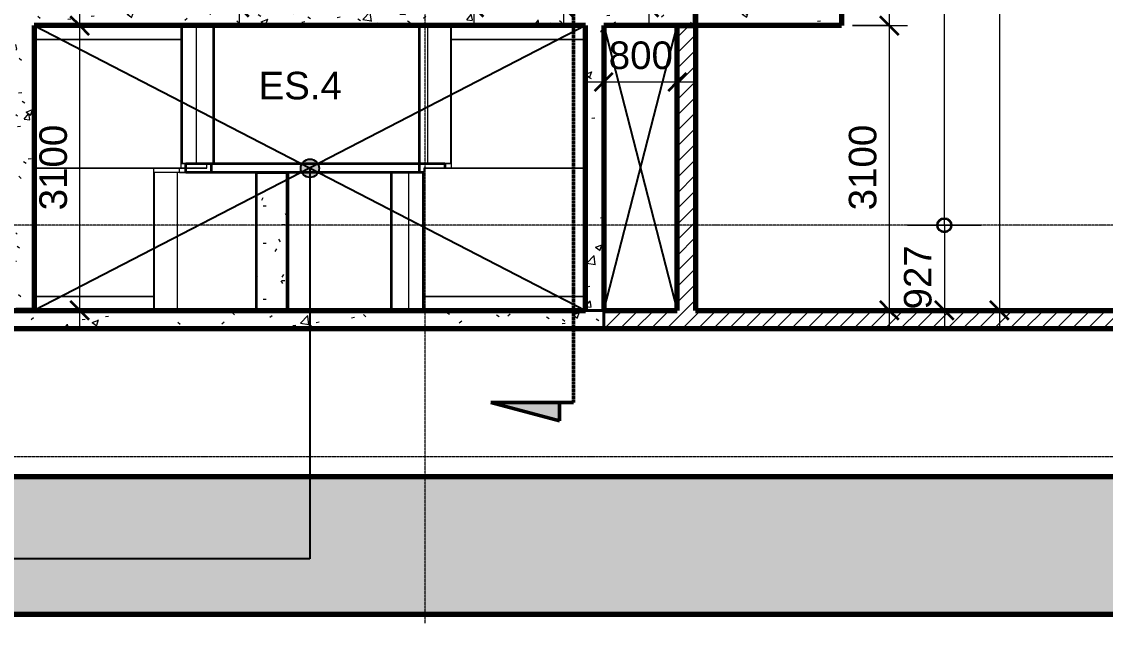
# Model space of a CAD drawing. Header units: millimetres. Extents: x -726048 to -647426, y -20687 to 18995.
# Drawn here: x -692075 to -680276, y -20130 to -13580 of the extents above; entities that cross this region are included whole.
import ezdxf

# ---------------------------------------------------------------- set-up
doc = ezdxf.new("R2010")
doc.units = ezdxf.units.MM
doc.linetypes.add('DPA_Grid _ Level 100', pattern=[10, 5.5, -1.6, 1.3, -1.6])
for name, color, linetype, lineweight in [('_ _ A-DETL-OPENING', 1, 'Continuous', 25), ('A-ANNO-DIMS', 1, 'Continuous', 9), ('A-ANNO-DIMS-100', 1, 'Continuous', 9), ('A-FLOR-E', 2, 'Continuous', 35), ('A-GENM', 1, 'Continuous', 9), ('A-ROOM-IDEN', 3, 'Continuous', 25), ('A-WALL', 5, 'Continuous', 35), ('A-WALL-PATT', 1, 'Continuous', 35), ('G-ANNO-SECL', 3, 'Continuous', 9), ('S-GRID', 251, 'Continuous', 9), ('S-STRS-IDEN', 3, 'Continuous', 25), ('S-STRS-MBND', 2, 'Continuous', 35), ('WALL-E', 2, 'Continuous', 35)]:
    doc.layers.add(name, color=color, linetype=linetype, lineweight=lineweight)
doc.styles.add('Arial_2', font='arial.ttf', dxfattribs={"height": 300})
doc.dimstyles.new('DPA-DIM-3_0_C-T', dxfattribs={"dimscale": 304.8, "dimtxt": 306.07782, "dimasz": 0.492126, "dimexe": 0.656168, "dimexo": 0.0625, "dimgap": 0.164042, "dimtad": 0, "dimjust": 2, "dimdec": 0, "dimzin": 0, "dimdsep": 46, "dimtxsty": 'Arial_2', "dimblk1": 'DOTBLANK', "dimblk2": 'OBLIQUE', "dimsah": 1, "dimcen": 0.09, "dimdle": 0.656168, "dimadec": 8, "dimazin": 0, "dimtfac": 1, "dimtdec": 4, "dimtix": 1, "dimtmove": 2, "dimatfit": 3, "dimfxl": 1.312336, "dimfxlon": 1, "dimtvp": 1, "dimtolj": 1, "dimtzin": 0, "dimarcsym": 2})
doc.dimstyles.new('DPA-DIM-3_0_T-T', dxfattribs={"dimscale": 304.8, "dimtxt": 306.07782, "dimasz": 0.656168, "dimexe": 0.656168, "dimexo": 0.0625, "dimgap": 0.164042, "dimtad": 1, "dimdec": 0, "dimzin": 0, "dimdsep": 46, "dimtxsty": 'Arial_2', "dimblk1": 'OBLIQUE', "dimblk2": 'OBLIQUE', "dimsah": 1, "dimcen": 0.09, "dimdle": 0.656168, "dimadec": 8, "dimazin": 0, "dimtfac": 1, "dimtdec": 4, "dimtix": 1, "dimtmove": 0, "dimatfit": 3, "dimfxl": 1.312336, "dimfxlon": 1, "dimtvp": 1, "dimtolj": 1, "dimtzin": 0, "dimarcsym": 2})
pattern_1 = [(45, (0, 0), (-84.852814, 84.852814), [])]
pattern_2 = [(50, (0, 0), (728.7365, -63.7558), [76.2, -838.2]), (355, (0, 0), (-140.9716, 764.2276), [60.96, -670.56]), (100.451, (60.7, -5.3), (587.77, 700.46675), [64.76, -712.36]), (46.184, (0, 203.2), (1084.3162, -168.171), [114.3, -1257.3]), (96.636, (90.4, 189.2), (949.6099, 989.7098), [97.14, -1068.54]), (351.184, (0, 203.2), (949.6206, 989.7012), [91.44, -1005.84]), (21, (101.6, 152.4), (606.45787, -409.06057), [76.2, -838.2]), (326, (101.6, 152.4), (247.20834, 736.7529), [60.96, -670.56]), (71.451, (152.14, 118.3), (853.66825, 327.6855), [64.76, -712.36]), (37.5, (0, 0), (12.35469, 338.22012), [33.528, -628.904, 33.528, -647.192, -673.1]), (37.5, (0, 0), (12.35469, 338.22012), [-1343.152, 33.528, -639.572]), (7.5, (0, 0), (267.27887, 400.72213), [33.528, -354.584, 33.528, -613.664, -256.54]), (7.5, (0, 0), (267.27887, 400.72213), [-1035.304, 33.528, -223.012]), (327.5, (-226.57, 0), (542.36333, -22.91534), [33.528, -220.472, 33.528, -758.952, -1051.56]), (327.5, (-226.57, 0), (542.36333, -22.91534), [-1046.48, 33.528, -1018.032]), (317.5, (-328.17, 0), (592.51696, 101.7071), [33.528, -296.672, 33.528, -492.76, -746.76]), (317.5, (-328.17, 0), (592.51696, 101.7071), [-856.488, 33.528, -713.232])]

# ---------------------------------------------------------------- blocks, each defined once
blk = doc.blocks.new('LANDING ADJ L_R - LANDING ADJ L_R-14664045-4253-01 ENLARGED CONCOURSE LEVEL - REFLECTED CEILING PLAN - SHEET 4')
at = {"layer": 'A-GENM'}
for p, q in [((-1150, 0), (150, 0)), ((150, 0), (-1150, 0)), ((-1150, -150), (-1150, 0)), ((-1150, 0), (-1150, -150)), ((150, 0), (-1150, 0)), ((-1150, 0), (-950, 0)), ((-1150, 0), (-1150, -1550)), ((-1150, 0), (-1150, -1550)), ((-950, 0), (150, 0)), ((150, -150), (150, 0)), ((150, 0), (150, -150)), ((150, -1550), (150, 0)), ((150, 0), (150, -1550)), ((-1150, -150), (150, -150)), ((150, -150), (-1150, -150)), ((-950, -1550), (-1150, -1550)), ((-1150, -1550), (150, -1550)), ((150, -1550), (-950, -1550))]:
    blk.add_line(p, q, dxfattribs=at)
blk = doc.blocks.new('LANDING ADJ L_R - LANDING ADJ L_R-14664135-4253-01 ENLARGED CONCOURSE LEVEL - REFLECTED CEILING PLAN - SHEET 4')
at = {"layer": 'A-GENM'}
for p, q in [((450, 1550), (-1150, 1550)), ((-1150, 1550), (-950, 1550)), ((-1150, 1550), (-1150, 0)), ((-1150, 1550), (-1150, 0)), ((-950, 1550), (450, 1550)), ((450, 0), (450, 1550)), ((450, 1550), (450, 0)), ((-1150, 150), (450, 150)), ((450, 150), (-1150, 150)), ((-1150, 0), (-1150, 150)), ((-1150, 150), (-1150, 0)), ((450, 0), (450, 150)), ((450, 150), (450, 0)), ((-1150, 0), (450, 0)), ((450, 0), (-1150, 0)), ((-950, 0), (-1150, 0)), ((-1150, 0), (450, 0)), ((450, 0), (-950, 0))]:
    blk.add_line(p, q, dxfattribs=at)
blk = doc.blocks.new('LANDING ADJ L_R - LANDING ADJ L_R-14664068-4253-01 ENLARGED CONCOURSE LEVEL - REFLECTED CEILING PLAN - SHEET 4')
at = {"layer": 'A-GENM'}
for p, q in [((-1150, 0), (430, 0)), ((430, 0), (-1150, 0)), ((430, 0), (-1150, 0)), ((-1150, 0), (-950, 0)), ((-950, 0), (430, 0)), ((430, -150), (430, 0)), ((430, 0), (430, -150)), ((430, -1550), (430, 0)), ((430, 0), (430, -1550)), ((-1150, -1500), (-1150, -1550)), ((-1150, -1500), (-1150, -1550)), ((-950, -1550), (-1150, -1550)), ((-1150, -1550), (430, -1550)), ((430, -1550), (-950, -1550))]:
    blk.add_line(p, q, dxfattribs=at)
blk = doc.blocks.new('LANDING ADJ L_R - LANDING ADJ L_R-14664124-4253-01 ENLARGED CONCOURSE LEVEL - REFLECTED CEILING PLAN - SHEET 4')
at = {"layer": 'A-GENM'}
for p, q in [((730, 1550), (-1150, 1550)), ((-1150, 1550), (-950, 1550)), ((-1150, 1550), (-1150, 1500)), ((-1150, 1550), (-1150, 1500)), ((-950, 1550), (730, 1550)), ((730, 0), (730, 1550)), ((730, 1550), (730, 0)), ((730, 0), (730, 150)), ((730, 150), (730, 0)), ((-1150, 0), (730, 0)), ((730, 0), (-1150, 0)), ((-950, 0), (-1150, 0)), ((-1150, 0), (730, 0)), ((730, 0), (-950, 0))]:
    blk.add_line(p, q, dxfattribs=at)
blk = doc.blocks.new('STAIR 9 RISER - 9 RISER-14633055-4253-01 ENLARGED CONCOURSE LEVEL - REFLECTED CEILING PLAN - SHEET 4')
at = {"layer": 'A-GENM'}
h = blk.add_hatch(dxfattribs=at)
h.set_pattern_fill('FP_11', color=256, style=0, pattern_type=2)
h.set_pattern_definition([(180, (-688047.37, -16722.98), (-812.8, -203.2), [33.528, -576.072, 33.528, -3827.272]), (180, (-688047.37, -16722.98), (-812.8, -203.2), [-643.128, -576.072, 33.528, -1185.672, -2032]), (180, (-688047.37, -16722.98), (-812.8, -203.2), [-2438.4, 33.528, -576.072, 33.528, -1388.872]), (180, (-688047.37, -16722.98), (-812.8, -203.2), [-3081.528, -372.872, 33.528, -982.472]), (300, (-688352.17, -16824.58), (582.37636, -602.30545), [33.528, -576.072, 33.528, -3827.272]), (300, (-688352.17, -16824.58), (582.37636, -602.30545), [-643.128, -576.072, 33.528, -1185.672, -2032]), (300, (-688352.17, -16824.58), (582.37636, -602.30545), [-2438.4, 33.528, -576.072, 33.528, -1388.872]), (300, (-688352.17, -16824.58), (582.37636, -602.30545), [-3081.528, -372.872, 33.528, -982.472]), (60, (-688453.77, -17230.98), (230.42364, 805.50545), [33.528, -576.072, 33.528, -3827.272]), (60, (-688453.77, -17230.98), (230.42364, 805.50545), [-643.128, -576.072, 33.528, -1185.672, -2032]), (60, (-688453.77, -17230.98), (230.42364, 805.50545), [-2438.4, 33.528, -576.072, 33.528, -1388.872]), (60, (-688453.77, -17230.98), (230.42364, 805.50545), [-3081.528, -372.872, 33.528, -982.472])])
h.paths.add_polyline_path([(1141, 0), (1141, -1500), (1469, -1500), (1469, 0), (1319, 0)])
for p, q in [((1120, 0), (1120, -1500)), ((1141, 0), (1120, 0)), ((1425, 0), (1400, 0)), ((2332, 0), (1469, 0)), ((1705, 0), (1680, 0)), ((1985, 0), (1960, 0)), ((2265, 0), (2240, 0)), ((2332, 0), (2332, -1500)), ((2580, 0), (2332, 0)), ((2580, 0), (2580, -1500)), ((2580, 0), (2580, -1500)), ((2780, 0), (2580, 0)), ((1120, -1500), (1141, -1500)), ((1400, -1500), (1425, -1500)), ((1469, -1500), (2332, -1500)), ((1680, -1500), (1705, -1500)), ((1960, -1500), (1985, -1500)), ((2240, -1500), (2265, -1500)), ((2332, -1500), (2580, -1500)), ((2580, -1500), (2590, -1500))]:
    blk.add_line(p, q, dxfattribs=at)
at = {"layer": 'A-GENM', "lineweight": 35}
for p, q in [((1141, -1500), (1141, 0)), ((1141, 0), (1469, 0)), ((1469, 0), (1469, -1500)), ((1469, -1500), (1141, -1500))]:
    blk.add_line(p, q, dxfattribs=at)
blk = doc.blocks.new('STAIR 9 RISER - 9 RISER-V2-4253-01 ENLARGED CONCOURSE LEVEL - REFLECTED CEILING PLAN - SHEET 4')
at = {"layer": 'A-GENM'}
for p, q in [((-540, 0), (25, 0)), ((-340, 0), (-540, 0)), ((-188, 0), (-340, 0)), ((-340, 0), (-340, -1500)), ((-340, 0), (-340, -1500)), ((2332, 0), (-188, 0)), ((-188, 0), (-188, -1500)), ((25, 0), (0, 0)), ((0, 0), (50, 0)), ((50, 0), (305, 0)), ((305, 0), (280, 0)), ((280, 0), (330, 0)), ((330, 0), (585, 0)), ((585, 0), (560, 0)), ((560, 0), (610, 0)), ((610, 0), (865, 0)), ((865, 0), (840, 0)), ((840, 0), (890, 0)), ((890, 0), (1145, 0)), ((1145, 0), (1120, 0)), ((1120, 0), (1170, 0)), ((1170, 0), (1425, 0)), ((1425, 0), (1400, 0)), ((1400, 0), (1450, 0)), ((1450, 0), (1705, 0)), ((1705, 0), (1680, 0)), ((1680, 0), (1730, 0)), ((1730, 0), (1985, 0)), ((1985, 0), (1960, 0)), ((1960, 0), (2010, 0)), ((2010, 0), (2265, 0)), ((2265, 0), (2240, 0)), ((2240, 0), (2290, 0)), ((2290, 0), (2780, 0)), ((2580, 0), (2332, 0)), ((2332, 0), (2332, -1500)), ((2780, 0), (2580, 0)), ((2580, 0), (2580, -1500)), ((2580, 0), (2580, -1500)), ((-350, -1500), (-340, -1500)), ((25, -1500), (-350, -1500)), ((-340, -1500), (-188, -1500)), ((-188, -1500), (2332, -1500)), ((50, -1500), (0, -1500)), ((0, -1500), (25, -1500)), ((305, -1500), (50, -1500)), ((330, -1500), (280, -1500)), ((280, -1500), (305, -1500)), ((585, -1500), (330, -1500)), ((610, -1500), (560, -1500)), ((560, -1500), (585, -1500)), ((865, -1500), (610, -1500)), ((890, -1500), (840, -1500)), ((840, -1500), (865, -1500)), ((1145, -1500), (890, -1500)), ((1170, -1500), (1120, -1500)), ((1120, -1500), (1145, -1500)), ((1425, -1500), (1170, -1500)), ((1450, -1500), (1400, -1500)), ((1400, -1500), (1425, -1500)), ((1705, -1500), (1450, -1500)), ((1730, -1500), (1680, -1500)), ((1680, -1500), (1705, -1500)), ((1985, -1500), (1730, -1500)), ((2010, -1500), (1960, -1500)), ((1960, -1500), (1985, -1500)), ((2265, -1500), (2010, -1500)), ((2290, -1500), (2240, -1500)), ((2240, -1500), (2265, -1500)), ((2590, -1500), (2290, -1500)), ((2332, -1500), (2580, -1500)), ((2580, -1500), (2590, -1500))]:
    blk.add_line(p, q, dxfattribs=at)
blk = doc.blocks.new('STAIR 8 RISER - 8 RISER-14633976-4253-01 ENLARGED CONCOURSE LEVEL - REFLECTED CEILING PLAN - SHEET 4')
at = {"layer": 'A-GENM'}
for p, q in [((-540, 0), (25, 0)), ((-340, 0), (-540, 0)), ((-188, 0), (-340, 0)), ((-340, 0), (-340, -1500)), ((-340, 0), (-340, -1500)), ((2052, 0), (-188, 0)), ((-188, 0), (-188, -1500)), ((25, 0), (0, 0)), ((0, 0), (50, 0)), ((50, 0), (305, 0)), ((305, 0), (280, 0)), ((280, 0), (330, 0)), ((330, 0), (585, 0)), ((585, 0), (560, 0)), ((560, 0), (610, 0)), ((610, 0), (865, 0)), ((865, 0), (840, 0)), ((840, 0), (890, 0)), ((890, 0), (1145, 0)), ((1145, 0), (1120, 0)), ((1120, 0), (1170, 0)), ((1170, 0), (1425, 0)), ((1425, 0), (1400, 0)), ((1400, 0), (1450, 0)), ((1450, 0), (1705, 0)), ((1705, 0), (1680, 0)), ((1680, 0), (1730, 0)), ((1730, 0), (1985, 0)), ((1985, 0), (1960, 0)), ((1960, 0), (2010, 0)), ((2010, 0), (2500, 0)), ((2300, 0), (2052, 0)), ((2500, 0), (2300, 0)), ((-350, -1500), (-340, -1500)), ((25, -1500), (-350, -1500)), ((-340, -1500), (-188, -1500)), ((-188, -1500), (2052, -1500)), ((50, -1500), (0, -1500)), ((0, -1500), (25, -1500)), ((305, -1500), (50, -1500)), ((330, -1500), (280, -1500)), ((280, -1500), (305, -1500)), ((585, -1500), (330, -1500)), ((610, -1500), (560, -1500)), ((560, -1500), (585, -1500)), ((865, -1500), (610, -1500)), ((890, -1500), (840, -1500)), ((840, -1500), (865, -1500)), ((1145, -1500), (890, -1500)), ((1170, -1500), (1120, -1500)), ((1120, -1500), (1145, -1500)), ((1425, -1500), (1170, -1500)), ((1450, -1500), (1400, -1500)), ((1400, -1500), (1425, -1500)), ((1705, -1500), (1450, -1500)), ((1730, -1500), (1680, -1500)), ((1680, -1500), (1705, -1500)), ((1985, -1500), (1730, -1500)), ((2010, -1500), (1960, -1500)), ((1960, -1500), (1985, -1500)), ((2310, -1500), (2010, -1500)), ((2052, -1500), (2300, -1500)), ((2300, -1500), (2310, -1500))]:
    blk.add_line(p, q, dxfattribs=at)
blk = doc.blocks.new('LANDING ADJ L_R - LANDING ADJ L_R-14663225-4253-01 ENLARGED CONCOURSE LEVEL - REFLECTED CEILING PLAN - SHEET 4')
at = {"layer": 'A-GENM'}
for p, q in [((610, 1550), (-1150, 1550)), ((-1150, 1550), (-950, 1550)), ((-1150, 1550), (-1150, 0)), ((-1150, 1550), (-1150, 0)), ((-950, 1550), (610, 1550)), ((610, 0), (610, 1550)), ((610, 1550), (610, 0)), ((-1150, 150), (610, 150)), ((610, 150), (-1150, 150)), ((-1150, 0), (-1150, 150)), ((-1150, 150), (-1150, 0)), ((610, 0), (610, 150)), ((610, 150), (610, 0)), ((-1150, 0), (610, 0)), ((610, 0), (-1150, 0)), ((-950, 0), (-1150, 0)), ((-1150, 0), (610, 0)), ((610, 0), (-950, 0))]:
    blk.add_line(p, q, dxfattribs=at)
blk = doc.blocks.new('LANDING ADJ L_R - LANDING ADJ L_R-14663214-4253-01 ENLARGED CONCOURSE LEVEL - REFLECTED CEILING PLAN - SHEET 4')
at = {"layer": 'A-GENM'}
for p, q in [((-1150, 0), (310, 0)), ((310, 0), (-1150, 0)), ((-1150, -150), (-1150, 0)), ((-1150, 0), (-1150, -150)), ((310, 0), (-1150, 0)), ((-1150, 0), (-950, 0)), ((-1150, 0), (-1150, -1550)), ((-1150, 0), (-1150, -1550)), ((-950, 0), (310, 0)), ((310, -150), (310, 0)), ((310, 0), (310, -150)), ((310, -1550), (310, 0)), ((310, 0), (310, -1550)), ((-1150, -150), (310, -150)), ((310, -150), (-1150, -150)), ((-950, -1550), (-1150, -1550)), ((-1150, -1550), (310, -1550)), ((310, -1550), (-950, -1550))]:
    blk.add_line(p, q, dxfattribs=at)
blk = doc.blocks.new('Section - AEC_Section Tail - Filled-3249564-4253-01 ENLARGED CONCOURSE LEVEL - REFLECTED CEILING PLAN - SHEET 4')
at = {"layer": 'G-ANNO-SECL'}
blk.add_hatch(color=256, dxfattribs=at).paths.add_polyline_path([(0, 1.54), (-2, 1.54), (0, 9)])
at = {"layer": 'G-ANNO-SECL', "lineweight": 50}
for p, q in [((0, 9), (-2, 1.54)), ((0, 9), (0, 0)), ((0, 1.54), (0, 9)), ((-2, 1.54), (0, 1.54))]:
    blk.add_line(p, q, dxfattribs=at)
blk = doc.blocks.new('DIMBLOCK26-4253-01 ENLARGED CONCOURSE LEVEL - REFLECTED CEILING PLAN - SHEET 4')
at = {"layer": 'A-ANNO-DIMS-100', "transparency": 16777216}
for p, q in [((-691443, -16923), (-691443, -13423)), ((-691843, -13623), (-691243, -13623)), ((-691443, -13623), (-691843, -13623)), ((-691843, -16723), (-691243, -16723)), ((-691443, -16723), (-691843, -16723))]:
    blk.add_line(p, q, dxfattribs=at)
at = {"layer": 'A-ANNO-DIMS-100', "lineweight": 35, "transparency": 16777216}
for p, q in [((-691443, -13623), (-691543, -13523)), ((-691443, -13623), (-691343, -13723)), ((-691443, -16723), (-691543, -16623)), ((-691443, -16723), (-691343, -16823))]:
    blk.add_line(p, q, dxfattribs=at)
at = {"layer": 'A-ANNO-DIMS-100', "color": 0, "transparency": 16777216, "insert": (-691882, -15634), "char_height": 300, "width": 1107.53, "attachment_point": 1, "rotation": 90, "line_spacing_factor": 0.941778, "style": 'Arial_2'}
blk.add_mtext('3100', dxfattribs=at)
blk = doc.blocks.new('_Oblique')
at = {"color": 0, "linetype": 'ByBlock', "lineweight": -2}
blk.add_line((-0.5, -0.5), (0.5, 0.5), dxfattribs=at)
blk = doc.blocks.new('DIMBLOCK67-4253-01 ENLARGED CONCOURSE LEVEL - REFLECTED CEILING PLAN - SHEET 4')
at = {"layer": 'A-ANNO-DIMS-100', "transparency": 16777216}
for p, q in [((-683029, 1419), (-682429, 1419)), ((-682629, 1419), (-683029, 1419)), ((-682629, 1419), (-682629, -13623)), ((-683029, -13623), (-682429, -13623)), ((-682629, -13623), (-683029, -13623))]:
    blk.add_line(p, q, dxfattribs=at)
at = {"layer": 'A-ANNO-DIMS-100', "lineweight": 35, "transparency": 16777216}
for p, q in [((-682629, 1419), (-682729, 1519)), ((-682629, 1419), (-682529, 1319)), ((-682629, -13623), (-682729, -13523)), ((-682629, -13623), (-682529, -13723))]:
    blk.add_line(p, q, dxfattribs=at)
at = {"layer": 'A-ANNO-DIMS-100', "color": 0, "transparency": 16777216, "insert": (-683069, -6679), "char_height": 300, "width": 1384.41, "attachment_point": 1, "rotation": 90, "line_spacing_factor": 0.941778, "style": 'Arial_2'}
blk.add_mtext('15042', dxfattribs=at)
blk = doc.blocks.new('DIMBLOCK68-4253-01 ENLARGED CONCOURSE LEVEL - REFLECTED CEILING PLAN - SHEET 4')
at = {"layer": 'A-ANNO-DIMS-100', "lineweight": 35, "transparency": 16777216}
for p, q in [((-682629, -13623), (-682729, -13523)), ((-682629, -13623), (-682529, -13723)), ((-682629, -16723), (-682729, -16623)), ((-682629, -16723), (-682529, -16823))]:
    blk.add_line(p, q, dxfattribs=at)
at = {"layer": 'A-ANNO-DIMS-100', "transparency": 16777216}
for p, q in [((-683029, -13623), (-682429, -13623)), ((-682629, -13623), (-683029, -13623)), ((-682629, -13623), (-682629, -16923)), ((-682229, -16723), (-682829, -16723)), ((-682629, -16723), (-682229, -16723))]:
    blk.add_line(p, q, dxfattribs=at)
at = {"layer": 'A-ANNO-DIMS-100', "color": 0, "transparency": 16777216, "insert": (-683069, -15634), "char_height": 300, "width": 1107.53, "attachment_point": 1, "rotation": 90, "line_spacing_factor": 0.941778, "style": 'Arial_2'}
blk.add_mtext('3100', dxfattribs=at)
blk = doc.blocks.new('DIMBLOCK72-4253-01 ENLARGED CONCOURSE LEVEL - REFLECTED CEILING PLAN - SHEET 4')
at = {"layer": 'A-ANNO-DIMS-100', "lineweight": 35, "transparency": 16777216}
for p, q in [((-689705, -8116), (-689805, -8016)), ((-689705, -8116), (-689605, -8216)), ((-689705, -13423), (-689805, -13323)), ((-689705, -13423), (-689605, -13523))]:
    blk.add_line(p, q, dxfattribs=at)
at = {"layer": 'A-ANNO-DIMS-100', "transparency": 16777216}
for p, q in [((-689305, -8116), (-689905, -8116)), ((-689705, -13623), (-689705, -8116)), ((-689705, -8116), (-689305, -8116)), ((-690105, -13423), (-689505, -13423)), ((-689705, -13423), (-690105, -13423))]:
    blk.add_line(p, q, dxfattribs=at)
at = {"layer": 'A-ANNO-DIMS-100', "color": 0, "transparency": 16777216, "insert": (-690145, -11231), "char_height": 300, "width": 1107.53, "attachment_point": 1, "rotation": 90, "line_spacing_factor": 0.941778, "style": 'Arial_2'}
blk.add_mtext('5307', dxfattribs=at)
blk = doc.blocks.new('DIMBLOCK82-4253-01 ENLARGED CONCOURSE LEVEL - REFLECTED CEILING PLAN - SHEET 4')
at = {"layer": 'A-ANNO-DIMS-100', "transparency": 16777216}
for p, q in [((-686574, -9423), (-685974, -9423)), ((-686174, -9423), (-686574, -9423)), ((-686174, -9423), (-686174, -13623)), ((-685774, -13423), (-686374, -13423)), ((-686174, -13423), (-685774, -13423))]:
    blk.add_line(p, q, dxfattribs=at)
at = {"layer": 'A-ANNO-DIMS-100', "lineweight": 35, "transparency": 16777216}
for p, q in [((-686174, -9423), (-686274, -9323)), ((-686174, -9423), (-686074, -9523)), ((-686174, -13423), (-686274, -13323)), ((-686174, -13423), (-686074, -13523))]:
    blk.add_line(p, q, dxfattribs=at)
at = {"layer": 'A-ANNO-DIMS-100', "color": 0, "transparency": 16777216, "insert": (-686613, -11884), "char_height": 300, "width": 1107.53, "attachment_point": 1, "rotation": 90, "line_spacing_factor": 0.941778, "style": 'Arial_2'}
blk.add_mtext('4000', dxfattribs=at)
blk = doc.blocks.new('DIMBLOCK83-4253-01 ENLARGED CONCOURSE LEVEL - REFLECTED CEILING PLAN - SHEET 4')
at = {"layer": 'A-ANNO-DIMS-100', "transparency": 16777216}
for p, q in [((-687149, -13623), (-687149, -9423)), ((-687549, -9623), (-686949, -9623)), ((-687149, -9623), (-687549, -9623)), ((-687549, -13423), (-686949, -13423)), ((-687149, -13423), (-687549, -13423))]:
    blk.add_line(p, q, dxfattribs=at)
at = {"layer": 'A-ANNO-DIMS-100', "lineweight": 35, "transparency": 16777216}
for p, q in [((-687149, -9623), (-687249, -9523)), ((-687149, -9623), (-687049, -9723)), ((-687149, -13423), (-687249, -13323)), ((-687149, -13423), (-687049, -13523))]:
    blk.add_line(p, q, dxfattribs=at)
at = {"layer": 'A-ANNO-DIMS-100', "color": 0, "transparency": 16777216, "insert": (-687589, -11984), "char_height": 300, "width": 1107.53, "attachment_point": 1, "rotation": 90, "line_spacing_factor": 0.941778, "style": 'Arial_2'}
blk.add_mtext('3800', dxfattribs=at)
blk = doc.blocks.new('DIMBLOCK85-4253-01 ENLARGED CONCOURSE LEVEL - REFLECTED CEILING PLAN - SHEET 4')
at = {"layer": 'A-ANNO-DIMS-100', "lineweight": 35, "transparency": 16777216}
for p, q in [((-685246, 1219), (-685346, 1319)), ((-685246, 1219), (-685146, 1119)), ((-685246, -13423), (-685346, -13323)), ((-685246, -13423), (-685146, -13523))]:
    blk.add_line(p, q, dxfattribs=at)
at = {"layer": 'A-ANNO-DIMS-100', "transparency": 16777216}
for p, q in [((-684846, 1219), (-685446, 1219)), ((-685246, 1219), (-685246, -13623)), ((-685246, 1219), (-684846, 1219)), ((-684846, -13423), (-685446, -13423)), ((-685246, -13423), (-684846, -13423))]:
    blk.add_line(p, q, dxfattribs=at)
at = {"layer": 'A-ANNO-DIMS-100', "color": 0, "transparency": 16777216, "insert": (-685685, -6679), "char_height": 300, "width": 1384.41, "attachment_point": 1, "rotation": 90, "line_spacing_factor": 0.941778, "style": 'Arial_2'}
blk.add_mtext('14642', dxfattribs=at)
blk = doc.blocks.new('DIMBLOCK87-4253-01 ENLARGED CONCOURSE LEVEL - REFLECTED CEILING PLAN - SHEET 4')
at = {"layer": 'A-ANNO-DIMS-100', "transparency": 16777216}
for p, q in [((-685737, -13835), (-685737, -14435)), ((-685737, -14235), (-685737, -13835)), ((-684937, -13835), (-684937, -14435)), ((-684937, -14235), (-684937, -13835)), ((-685937, -14235), (-684737, -14235))]:
    blk.add_line(p, q, dxfattribs=at)
at = {"layer": 'A-ANNO-DIMS-100', "lineweight": 35, "transparency": 16777216}
for p, q in [((-685737, -14235), (-685637, -14135)), ((-684937, -14235), (-684837, -14135)), ((-685737, -14235), (-685837, -14335)), ((-684937, -14235), (-685037, -14335))]:
    blk.add_line(p, q, dxfattribs=at)
at = {"layer": 'A-ANNO-DIMS-100', "color": 0, "transparency": 16777216, "insert": (-685683, -13795), "char_height": 300, "width": 830.65, "attachment_point": 1, "line_spacing_factor": 0.941778, "style": 'Arial_2'}
blk.add_mtext('800', dxfattribs=at)
blk = doc.blocks.new('DIMBLOCK100-4253-01 ENLARGED CONCOURSE LEVEL - REFLECTED CEILING PLAN - SHEET 4')
at = {"layer": 'A-ANNO-DIMS-100', "lineweight": 35, "transparency": 16777216}
for p, q in [((-681429, 1219), (-681529, 1319)), ((-681429, 1219), (-681329, 1119)), ((-681429, -16723), (-681529, -16623)), ((-681429, -16723), (-681329, -16823))]:
    blk.add_line(p, q, dxfattribs=at)
at = {"layer": 'A-ANNO-DIMS-100', "transparency": 16777216}
for p, q in [((-681029, 1219), (-681629, 1219)), ((-681429, 1219), (-681429, -16923)), ((-681429, 1219), (-681029, 1219)), ((-681029, -16723), (-681629, -16723)), ((-681429, -16723), (-681029, -16723))]:
    blk.add_line(p, q, dxfattribs=at)
at = {"layer": 'A-ANNO-DIMS-100', "color": 0, "transparency": 16777216, "insert": (-681869, -8329), "char_height": 300, "width": 1384.41, "attachment_point": 1, "rotation": 90, "line_spacing_factor": 0.941778, "style": 'Arial_2'}
blk.add_mtext('17942', dxfattribs=at)
blk = doc.blocks.new('DIMBLOCK101-4253-01 ENLARGED CONCOURSE LEVEL - REFLECTED CEILING PLAN - SHEET 4')
at = {"layer": 'A-ANNO-DIMS-100', "transparency": 16777216}
for p, q in [((-682029, -15796), (-682029, -15596)), ((-681629, -15796), (-682229, -15796)), ((-682029, -15796), (-682229, -15796)), ((-682029, -15796), (-681629, -15796)), ((-682029, -15796), (-681629, -15796))]:
    blk.add_line(p, q, dxfattribs=at)
at = {"layer": 'A-ANNO-DIMS-100', "lineweight": 35, "transparency": 16777216}
blk.add_circle((-682029, -15796), 75, dxfattribs=at)
blk = doc.blocks.new('_DotBlank')
at = {"color": 0, "linetype": 'ByBlock', "lineweight": -2}
blk.add_line((-0.5, 0), (-1, 0), dxfattribs=at)
blk.add_circle((0, 0), 0.5, dxfattribs=at)
blk = doc.blocks.new('_None')
blk = doc.blocks.new('DIMBLOCK102-4253-01 ENLARGED CONCOURSE LEVEL - REFLECTED CEILING PLAN - SHEET 4')
at = {"layer": 'A-ANNO-DIMS-100', "transparency": 16777216}
for p, q in [((-681629, -15796), (-682229, -15796)), ((-682029, -15796), (-682029, -16923)), ((-682029, -15796), (-681629, -15796)), ((-681629, -16723), (-682229, -16723)), ((-682029, -16723), (-681629, -16723))]:
    blk.add_line(p, q, dxfattribs=at)
at = {"layer": 'A-ANNO-DIMS-100', "lineweight": 35, "transparency": 16777216}
for q in [(-682129, -16623), (-681929, -16823)]:
    blk.add_line((-682029, -16723), q, dxfattribs=at)
at = {"layer": 'A-ANNO-DIMS-100', "color": 0, "transparency": 16777216, "insert": (-682469, -16713), "char_height": 300, "width": 830.65, "attachment_point": 1, "rotation": 90, "line_spacing_factor": 0.941778, "style": 'Arial_2'}
blk.add_mtext('927', dxfattribs=at)
blk = doc.blocks.new('DIMBLOCK103-4253-01 ENLARGED CONCOURSE LEVEL - REFLECTED CEILING PLAN - SHEET 4')
at = {"layer": 'A-ANNO-DIMS-100', "transparency": 16777216}
for p, q in [((-682429, -15796), (-681829, -15796)), ((-682029, -15796), (-682429, -15796)), ((-682029, -15796), (-682429, -15796)), ((-682029, -15796), (-682029, -15996)), ((-682029, -15796), (-681829, -15796))]:
    blk.add_line(p, q, dxfattribs=at)
at = {"layer": 'A-ANNO-DIMS-100', "lineweight": 35, "transparency": 16777216}
blk.add_circle((-682029, -15796), 75, dxfattribs=at)
blk = doc.blocks.new('DIMBLOCK104-4253-01 ENLARGED CONCOURSE LEVEL - REFLECTED CEILING PLAN - SHEET 4')
at = {"layer": 'A-ANNO-DIMS-100', "transparency": 16777216}
for p, q in [((-682029, -15796), (-682029, 6499)), ((-682429, 6299), (-681829, 6299)), ((-682029, 6299), (-682429, 6299)), ((-682429, -15796), (-681829, -15796)), ((-682029, -15796), (-682429, -15796))]:
    blk.add_line(p, q, dxfattribs=at)
at = {"layer": 'A-ANNO-DIMS-100', "lineweight": 35, "transparency": 16777216}
for q in [(-682129, 6399), (-681929, 6199)]:
    blk.add_line((-682029, 6299), q, dxfattribs=at)
at = {"layer": 'A-ANNO-DIMS-100', "color": 0, "transparency": 16777216, "insert": (-682469, -6378), "char_height": 300, "width": 1384.41, "attachment_point": 1, "rotation": 90, "line_spacing_factor": 0.941778, "style": 'Arial_2'}
blk.add_mtext('22095', dxfattribs=at)

msp = doc.modelspace()

# ---------------------------------------------------------------- hatches: boundary and pattern name
at = {"layer": 'A-ROOM-IDEN'}
h = msp.add_hatch(color=256, dxfattribs=at)
edge = h.paths.add_edge_path()
edge.add_arc((-688936.1, -15176.1), 100, 0, 360)
at = {"layer": 'A-WALL-PATT', "lineweight": 9}
h = msp.add_hatch(dxfattribs=at)
h.set_pattern_fill('FP_1', color=256, style=0, pattern_type=2)
h.set_pattern_definition(pattern_2)
h.paths.add_polyline_path([(-685737.4, -13623), (-684737.4, -13623), (-684737.4, -13423), (-692357.4, -13423), (-692357.4, -13623), (-685937.4, -13623)])
h = msp.add_hatch(dxfattribs=at)
h.set_pattern_fill('FP_1', color=256, style=0, pattern_type=2)
h.set_pattern_definition(pattern_2)
h.paths.add_polyline_path([(-683147.1, -13623), (-683147.4, -13423), (-684737.4, -13423), (-684737.4, -13623)])
h = msp.add_hatch(dxfattribs=at)
h.set_pattern_fill('FP_1', color=256, style=0, pattern_type=2)
h.set_pattern_definition(pattern_2)
h.paths.add_polyline_path([(-691937.4, -16723), (-691937.4, -13623), (-692137.4, -13623), (-692137.4, -16723)])
h = msp.add_hatch(dxfattribs=at)
h.set_pattern_fill('FP_1', color=256, style=0, pattern_type=2)
h.set_pattern_definition(pattern_2)
h.paths.add_polyline_path([(-685737.4, -16723), (-685737.4, -13623), (-685937.4, -13623), (-685937.4, -16723)])
h = msp.add_hatch(dxfattribs=at)
h.set_pattern_fill('FP_2', color=256, style=0, pattern_type=2)
h.set_pattern_definition(pattern_1)
h.paths.add_polyline_path([(-684737.4, -16723), (-684737.4, -13623), (-684937.4, -13623), (-684937.4, -16723)])
h = msp.add_hatch(dxfattribs=at)
h.set_pattern_fill('FP_1', color=256, style=0, pattern_type=2)
h.set_pattern_definition(pattern_2)
h.paths.add_polyline_path([(-685737.4, -16923), (-685737.4, -16723), (-695837.4, -16723), (-695837.4, -16923), (-687180, -16923)])
h = msp.add_hatch(dxfattribs=at)
h.set_pattern_fill('FP_2', color=256, style=0, pattern_type=2)
h.set_pattern_definition(pattern_1)
h.paths.add_polyline_path([(-672927.4, -16923), (-672927.4, -16723), (-685737.4, -16723), (-685737.4, -16923), (-678433.6, -16923)])
h = msp.add_hatch(dxfattribs=at)
h.set_pattern_fill('FP_1', color=256, style=0, pattern_type=2)
h.set_pattern_definition(pattern_2)
h.paths.add_polyline_path([(-699137.4, -20033), (-653822.4, -20033), (-653822.4, -18533), (-699137.4, -18533)])

# ---------------------------------------------------------------- linework, layer by layer
at = {"layer": '_ _ A-DETL-OPENING'}
for p, q in [((-691937.4, -16723), (-691937.4, -13623)), ((-691937.4, -13623), (-685937.4, -13623)), ((-685937.4, -13623), (-691937.4, -16723)), ((-691937.4, -13623), (-685937.4, -16723)), ((-685937.4, -13623), (-685937.4, -16723)), ((-685737.4, -16723), (-684937.4, -13623)), ((-685737.4, -13623), (-684937.4, -16723)), ((-685937.4, -16723), (-691937.4, -16723))]:
    msp.add_line(p, q, dxfattribs=at)
at = {"layer": 'A-FLOR-E'}
for p, q in [((-684937.4, -16723), (-684937.4, -13623)), ((-684937.4, -13623), (-683347.1, -13623)), ((-683347.1, -13623), (-684937.4, -13623)), ((-684937.4, -13623), (-684937.4, -16723)), ((-685737.4, -16923), (-685737.4, -16723)), ((-685737.4, -16723), (-684937.4, -16723)), ((-684937.4, -16723), (-685737.4, -16723)), ((-685737.4, -16723), (-685737.4, -16923)), ((-695837.4, -16923), (-685937.4, -16923)), ((-685937.4, -16923), (-695837.4, -16923)), ((-695837.4, -16923), (-672727.4, -16923)), ((-672727.4, -16923), (-695837.4, -16923)), ((-667627.4, -18533), (-697637.4, -18533)), ((-697637.4, -18533), (-667627.4, -18533)), ((-685937.4, -18533), (-691937.4, -18533)), ((-691937.4, -18533), (-685937.4, -18533)), ((-672927.4, -18533), (-685737.4, -18533)), ((-685737.4, -18533), (-672927.4, -18533))]:
    msp.add_line(p, q, dxfattribs=at)
at = {"layer": 'A-ROOM-IDEN'}
for p, q in [((-688936.1, -15176.1), (-688936.1, -19426.9)), ((-688936.1, -19426.9), (-703425.2, -19426.9))]:
    msp.add_line(p, q, dxfattribs=at)
msp.add_circle((-688936.1, -15176.1), 100, dxfattribs=at)
at = {"layer": 'A-WALL', "color": 7, "lineweight": 70}
for p, q in [((-684737.4, -13423), (-684737.4, -13623)), ((-684737.4, -13623), (-684737.4, -13423)), ((-683147.1, -13423), (-683147.1, -13623)), ((-691937.4, -13623), (-691937.4, -16723)), ((-685937.4, -13623), (-691937.4, -13623)), ((-685937.4, -16723), (-685937.4, -13623)), ((-684737.4, -13623), (-685737.4, -13623)), ((-685737.4, -13623), (-685737.4, -16723)), ((-684937.4, -16723), (-684937.4, -13623)), ((-684937.4, -13623), (-684737.4, -13623)), ((-684737.4, -13623), (-684737.4, -16723)), ((-683147.1, -13623), (-684737.4, -13623)), ((-695637.4, -16723), (-685937.4, -16723)), ((-691937.4, -16723), (-692137.4, -16723)), ((-685737.4, -16723), (-684937.4, -16723)), ((-684737.4, -16723), (-672927.4, -16723)), ((-685737.4, -16923), (-695837.4, -16923)), ((-672927.4, -16923), (-685737.4, -16923)), ((-697637.4, -18533), (-667627.4, -18533)), ((-653822.4, -20033), (-699137.4, -20033))]:
    msp.add_line(p, q, dxfattribs=at)
at = {"layer": 'A-WALL', "lineweight": 9}
for p, q in [((-685737.4, -16923), (-685737.4, -16723)), ((-685737.4, -16723), (-685737.4, -16923))]:
    msp.add_line(p, q, dxfattribs=at)
at = {"layer": 'G-ANNO-SECL', "linetype": 'DPA_Grid _ Level 100', "lineweight": 50}
msp.add_line((-686066, 17184.6), (-686066, -17725.1), dxfattribs=at)
at = {"layer": 'S-GRID', "linetype": 'DPA_Grid _ Level 100'}
for p, q in [((-687682.4, -20129.6), (-687682.4, 18020.9)), ((-652322.4, -15796), (-724648.9, -15796)), ((-724648.9, -18313), (-652322.4, -18313))]:
    msp.add_line(p, q, dxfattribs=at)
at = {"layer": 'S-STRS-MBND'}
for p, q in [((-691937.4, -13623), (-691937.4, -16723)), ((-689707.4, -13623), (-691937.4, -13623)), ((-691937.4, -13623), (-691937.4, -16723)), ((-689707.4, -13623), (-691937.4, -13623)), ((-691937.4, -13623), (-691937.4, -16723)), ((-689707.4, -13623), (-691937.4, -13623)), ((-691937.4, -13623), (-691937.4, -16723)), ((-689707.4, -13623), (-691937.4, -13623)), ((-691937.4, -13623), (-691937.4, -16723)), ((-689987.4, -13623), (-691937.4, -13623)), ((-689987.4, -13623), (-689987.4, -15123)), ((-689987.4, -13623), (-687747.4, -13623)), ((-689987.4, -13623), (-687747.4, -13623)), ((-689707.4, -13623), (-687467.4, -13623)), ((-689707.4, -13623), (-687467.4, -13623)), ((-689707.4, -13623), (-687467.4, -13623)), ((-689707.4, -13623), (-687467.4, -13623)), ((-685937.4, -13623), (-687747.4, -13623)), ((-685937.4, -13623), (-687747.4, -13623)), ((-687747.4, -13623), (-687747.4, -15123)), ((-685937.4, -13623), (-687467.4, -13623)), ((-685937.4, -13623), (-687467.4, -13623)), ((-685937.4, -13623), (-687467.4, -13623)), ((-685937.4, -16723), (-685937.4, -13623)), ((-685937.4, -16723), (-685937.4, -13623)), ((-685937.4, -16723), (-685937.4, -13623)), ((-685937.4, -16723), (-685937.4, -13623)), ((-685937.4, -16723), (-685937.4, -13623)), ((-690287.4, -15123), (-689987.4, -15123)), ((-690287.4, -15223), (-690287.4, -15123)), ((-690007.4, -15123), (-689707.4, -15123)), ((-690007.4, -15223), (-690007.4, -15123)), ((-690007.4, -15123), (-689707.4, -15123)), ((-690007.4, -15223), (-690007.4, -15123)), ((-690007.4, -15123), (-689707.4, -15123)), ((-690007.4, -15223), (-690007.4, -15123)), ((-690007.4, -15123), (-689707.4, -15123)), ((-690007.4, -15223), (-690007.4, -15123)), ((-689987.4, -15123), (-687747.4, -15123)), ((-689987.4, -15123), (-687747.4, -15123)), ((-689707.4, -15123), (-687467.4, -15123)), ((-689707.4, -15123), (-687467.4, -15123)), ((-689707.4, -15123), (-687467.4, -15123)), ((-689707.4, -15123), (-687467.4, -15123)), ((-687747.4, -15123), (-687747.4, -15223)), ((-687747.4, -15123), (-687747.4, -15223)), ((-687467.4, -15123), (-687467.4, -15173)), ((-687467.4, -15123), (-687467.4, -15173)), ((-687467.4, -15123), (-687467.4, -15173)), ((-688047.4, -15223), (-690287.4, -15223)), ((-687767.4, -15223), (-690007.4, -15223)), ((-687767.4, -15223), (-690007.4, -15223)), ((-687767.4, -15223), (-690007.4, -15223)), ((-688047.4, -15223), (-690007.4, -15223)), ((-687747.4, -15223), (-688047.4, -15223)), ((-687747.4, -15223), (-688047.4, -15223)), ((-688047.4, -16723), (-688047.4, -15223)), ((-687697.4, -15223), (-687767.4, -15223)), ((-687697.4, -15223), (-687767.4, -15223)), ((-687697.4, -15223), (-687767.4, -15223)), ((-691937.4, -16723), (-690007.4, -16723)), ((-691937.4, -16723), (-690007.4, -16723)), ((-691937.4, -16723), (-690007.4, -16723)), ((-691937.4, -16723), (-690007.4, -16723)), ((-691937.4, -16723), (-690287.4, -16723)), ((-688047.4, -16723), (-690287.4, -16723)), ((-687767.4, -16723), (-690007.4, -16723)), ((-687767.4, -16723), (-690007.4, -16723)), ((-687767.4, -16723), (-690007.4, -16723)), ((-688047.4, -16723), (-690007.4, -16723)), ((-688047.4, -16723), (-685937.4, -16723)), ((-688047.4, -16723), (-685937.4, -16723)), ((-687767.4, -16723), (-685937.4, -16723)), ((-687767.4, -16723), (-685937.4, -16723)), ((-687767.4, -16723), (-685937.4, -16723))]:
    msp.add_line(p, q, dxfattribs=at)
at = {"layer": 'WALL-E'}
for p, q in [((-691937.4, -16723), (-685737.4, -16723)), ((-685737.4, -16723), (-691937.4, -16723)), ((-691787.4, -16723), (-690687.4, -16723)), ((-690687.4, -16723), (-691787.4, -16723)), ((-685737.4, -16723), (-685737.4, -16923)), ((-685737.4, -16923), (-685737.4, -16723)), ((-691937.4, -16923), (-685737.4, -16923)), ((-685737.4, -16923), (-691937.4, -16923)), ((-691787.4, -16923), (-690687.4, -16923)), ((-690687.4, -16923), (-691787.4, -16923)), ((-684737.4, -18533), (-684937.4, -18533))]:
    msp.add_line(p, q, dxfattribs=at)

# ---------------------------------------------------------------- block references
at = {"layer": 'A-GENM', "rotation": 180}
for name, p in [('LANDING ADJ L_R - LANDING ADJ L_R-14664135-4253-01 ENLARGED CONCOURSE LEVEL - REFLECTED CEILING PLAN - SHEET 4', (-691487.4, -13623)), ('LANDING ADJ L_R - LANDING ADJ L_R-14664124-4253-01 ENLARGED CONCOURSE LEVEL - REFLECTED CEILING PLAN - SHEET 4', (-691207.4, -13623)), ('LANDING ADJ L_R - LANDING ADJ L_R-14664045-4253-01 ENLARGED CONCOURSE LEVEL - REFLECTED CEILING PLAN - SHEET 4', (-691787.4, -16723)), ('LANDING ADJ L_R - LANDING ADJ L_R-14664068-4253-01 ENLARGED CONCOURSE LEVEL - REFLECTED CEILING PLAN - SHEET 4', (-691507.4, -16723)), ('STAIR 9 RISER - 9 RISER-14633055-4253-01 ENLARGED CONCOURSE LEVEL - REFLECTED CEILING PLAN - SHEET 4', (-688047.4, -16723)), ('STAIR 8 RISER - 8 RISER-14633976-4253-01 ENLARGED CONCOURSE LEVEL - REFLECTED CEILING PLAN - SHEET 4', (-688047.4, -16723))]:
    msp.add_blockref(name, p, dxfattribs=at)
at = {"layer": 'A-GENM'}
for name, p in [('STAIR 9 RISER - 9 RISER-V2-4253-01 ENLARGED CONCOURSE LEVEL - REFLECTED CEILING PLAN - SHEET 4', (-689987.4, -13623)), ('LANDING ADJ L_R - LANDING ADJ L_R-14663214-4253-01 ENLARGED CONCOURSE LEVEL - REFLECTED CEILING PLAN - SHEET 4', (-686247.4, -13623)), ('LANDING ADJ L_R - LANDING ADJ L_R-14663225-4253-01 ENLARGED CONCOURSE LEVEL - REFLECTED CEILING PLAN - SHEET 4', (-686547.4, -16723))]:
    msp.add_blockref(name, p, dxfattribs=at)
at = {"layer": 'G-ANNO-SECL', "lineweight": 25, "xscale": 99.99999999999993, "yscale": 99.99999999999993, "zscale": 99.99999999999993, "rotation": 89.99999999999947}
msp.add_blockref('Section - AEC_Section Tail - Filled-3249564-4253-01 ENLARGED CONCOURSE LEVEL - REFLECTED CEILING PLAN - SHEET 4', (-686066, -17725.1), dxfattribs=at)

# ---------------------------------------------------------------- texts
at = {"layer": 'S-STRS-IDEN', "lineweight": 9, "insert": (-689496.3, -14125.5), "char_height": 300, "width": 1122.362, "attachment_point": 1, "style": 'Arial_2'}
msp.add_mtext('ES.4', dxfattribs=at)

# ---------------------------------------------------------------- dimensions: what is measured, and where the dimension line sits
at = {"layer": 'A-ANNO-DIMS'}
for base, p1, p2, override, picture, middle in [((-682029.2, 6299), (-682429.2, -15796), (-682429.2, 6299), {"dimpost": '<>', "dimfxl": 22094.99726}, 'DIMBLOCK104-4253-01 ENLARGED CONCOURSE LEVEL - REFLECTED CEILING PLAN - SHEET 4', (-682268.7, -5685.3)), ((-682029.2, -16723), (-681629.2, -15796), (-681629.2, -16723), {"dimpost": '<>', "dimfxl": 927.000062}, 'DIMBLOCK102-4253-01 ENLARGED CONCOURSE LEVEL - REFLECTED CEILING PLAN - SHEET 4', (-682268.7, -16297.7))]:
    dim = msp.add_linear_dim(base=base, p1=p1, p2=p2, angle=90, dimstyle='DPA-DIM-3_0_C-T', override=override, dxfattribs=at)
    dim.commit()
    dim.dimension.update_dxf_attribs({"geometry": picture, "text_midpoint": middle, "dimtype": 160, "text_rotation": 90})
for base, p1, p2, override, picture, middle in [((-682629.2, -13623), (-683029.2, 1419), (-683029.2, -13623), {"dimpost": '<>', "dimfxl": 15041.997323}, 'DIMBLOCK67-4253-01 ENLARGED CONCOURSE LEVEL - REFLECTED CEILING PLAN - SHEET 4', (-682832.4, -6102)), ((-685245.9, -13423), (-684845.9, 1219), (-684845.9, -13423), {"dimpost": '<>', "dimfxl": 14641.997323}, 'DIMBLOCK85-4253-01 ENLARGED CONCOURSE LEVEL - REFLECTED CEILING PLAN - SHEET 4', (-685449.1, -6102)), ((-681429.2, -16723), (-681029.2, 1219), (-681029.2, -16723), {"dimpost": '<>', "dimfxl": 17942.000058}, 'DIMBLOCK100-4253-01 ENLARGED CONCOURSE LEVEL - REFLECTED CEILING PLAN - SHEET 4', (-681632.4, -7752)), ((-689705.3, -8116.4), (-690105.3, -13423), (-689305.3, -8116.4), {"dimpost": '<>', "dimfxl": 5366.548898}, 'DIMBLOCK72-4253-01 ENLARGED CONCOURSE LEVEL - REFLECTED CEILING PLAN - SHEET 4', (-689908.5, -10769.7)), ((-687149.3, -9623), (-687549.3, -13423), (-687549.3, -9623), {"dimpost": '<>', "dimfxl": 3800}, 'DIMBLOCK83-4253-01 ENLARGED CONCOURSE LEVEL - REFLECTED CEILING PLAN - SHEET 4', (-687352.5, -11523)), ((-686173.9, -13423), (-686573.9, -9423), (-685773.9, -13423), {"dimpost": '<>', "dimfxl": 4079.215611}, 'DIMBLOCK82-4253-01 ENLARGED CONCOURSE LEVEL - REFLECTED CEILING PLAN - SHEET 4', (-686377.1, -11423)), ((-691442.9, -13623), (-691842.9, -16723), (-691842.9, -13623), {"dimpost": '<>', "dimfxl": 3100}, 'DIMBLOCK26-4253-01 ENLARGED CONCOURSE LEVEL - REFLECTED CEILING PLAN - SHEET 4', (-691646.2, -15173)), ((-682629.2, -16723), (-683029.2, -13623), (-682229.2, -16723), {"dimpost": '<>', "dimfxl": 3201.562119}, 'DIMBLOCK68-4253-01 ENLARGED CONCOURSE LEVEL - REFLECTED CEILING PLAN - SHEET 4', (-682832.5, -15173))]:
    dim = msp.add_linear_dim(base=base, p1=p1, p2=p2, angle=90, dimstyle='DPA-DIM-3_0_T-T', override=override, dxfattribs=at)
    dim.commit()
    dim.dimension.update_dxf_attribs({"geometry": picture, "text_midpoint": middle})
dim = msp.add_linear_dim(base=(-684937.4, -14234.8), p1=(-685737.4, -13834.8), p2=(-684937.4, -13834.8), dimstyle='DPA-DIM-3_0_T-T', override={"dimpost": '<>', "dimfxl": 800}, dxfattribs=at)
dim.commit()
dim.dimension.update_dxf_attribs({"geometry": 'DIMBLOCK87-4253-01 ENLARGED CONCOURSE LEVEL - REFLECTED CEILING PLAN - SHEET 4', "text_midpoint": (-685337.4, -14031.6)})
for p1, p2, picture in [((-681887.8, -15796), (-681887.8, -15796), 'DIMBLOCK101-4253-01 ENLARGED CONCOURSE LEVEL - REFLECTED CEILING PLAN - SHEET 4'), ((-682170.6, -15796), (-682170.6, -15796), 'DIMBLOCK103-4253-01 ENLARGED CONCOURSE LEVEL - REFLECTED CEILING PLAN - SHEET 4')]:
    dim = msp.add_linear_dim(base=(-682029.2, -15796), p1=p1, p2=p2, angle=90, text=' ', dimstyle='DPA-DIM-3_0_C-T', override={"dimpost": '<>', "dimblk": 'None', "dimse1": 1, "dimse2": 1, "dimsd1": 1, "dimsd2": 1, "dimfxl": 0}, dxfattribs=at)
    dim.commit()
    dim.dimension.update_dxf_attribs({"geometry": picture, "text_midpoint": (-682029.2, -15796)})

doc.saveas('drawing.dxf')
